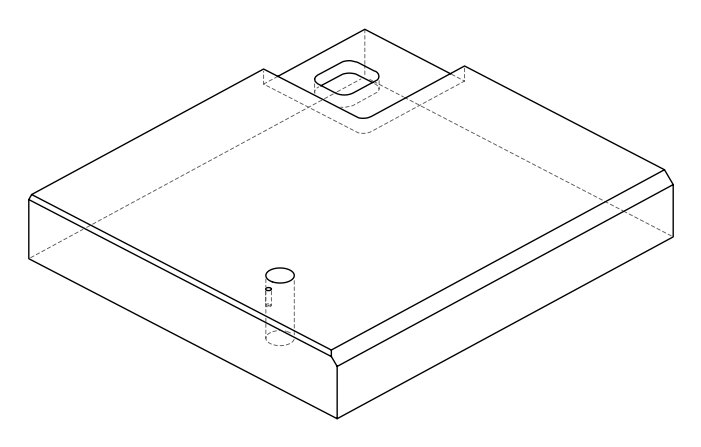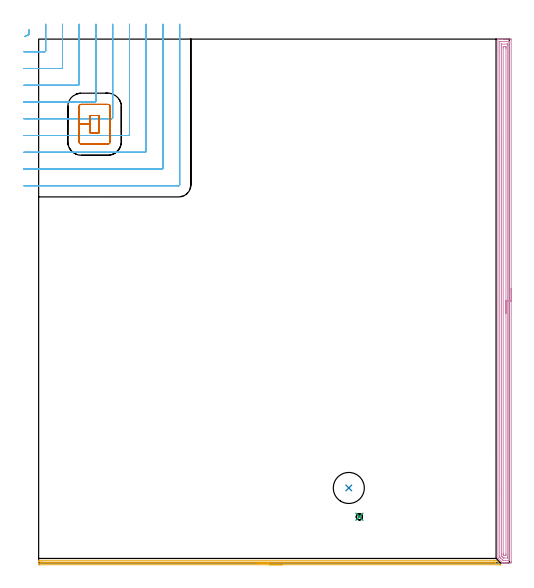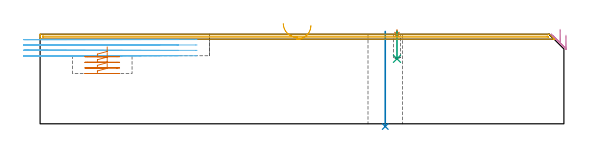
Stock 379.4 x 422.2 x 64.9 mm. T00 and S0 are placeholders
(PLAN: 7 operations, 4 tool changes, 33.7 min)
(1 SPOT_DRILL | STEP1POCKET | NXT0321_9005460120000 | 0.03 min | 0 mm3)
(2 INDEXABLE_INSERT_DRILL_THROUGH_HOLE_FROM_SOLID | STEP1HOLE | NXT0302_021 | 0.28 min | 31822 mm3)
(3 DRILL_BLIND_HOLE_INTO_CENTER | STEP1POCKET | NXT0301_022 | 0.08 min | 346 mm3)
(4 AREA_MILL | FG_CHAMFER_SURFACE | UGT0205_001 | 13.74 min | 24149 mm3)
(5 AREA_MILL_1 | FG_CHAMFER_SURFACE_1 | UGT0205_001 | 6.08 min | 2411 mm3)
(6 MILL_CORNER_NOTCH_RECTANGULAR | CORNER_NOTCH_RECTANGULAR | UGT0201_100 | Follow Part, ap 4.5, ae 75% | 11.71 min | 243166 mm3)
(7 MILL_RECTANGULAR_POCKET | POCKET_RECTANGULAR_STRAIGHT | UGT0201_100 | Follow Part, ap 4.5, ae 75% | 1.75 min | 26478 mm3)
(TOOL NXT0321_9005460120000 | NC Spot Drill, 142deg, 12mm, Carbide, Uncoated | D12 PA142 FL30 Z2)
(TOOL NXT0302_021 | Index. Insert Drill 25mm [880-D2500L25-05] | D25 PA176 FL125 Z2)
(TOOL NXT0301_022 | Carbide Drill 5.1mm [860.1-0510-015A1-MM 2214] | D5.1 PA140 FL28 Z2)
(TOOL UGT0205_001 | Chamfer Mill 20 x 3 x 45 deg. | D20 FL50 Z2)
(TOOL UGT0201_100 | End Mill 18 mm | D18 FL22 Z2)
(OP 1 SPOT_DRILL)
G17 G21 G94 G90
T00 M6
G54
G17 G0 G90 X258.5 Y37.2 S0 M3
G43 Z74.9 H0
G94 G81 G98 Z64.68 F250. R67.9
G80
M5
M2
(OP 2 INDEXABLE_INSERT_DRILL_THROUGH_HOLE_FROM_SOLID)
G17 G21 G94 G90
T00 M6
G54
G17 G0 G90 X250. Y60.4 S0 M3
G43 Z74.9 H1
G94 G81 G98 Z-1.937 F250. R66.9
G80
M5
M2
(OP 3 DRILL_BLIND_HOLE_INTO_CENTER)
G17 G21 G94 G90
T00 M6
G54
G17 G0 G90 X258.5 Y37.2 S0 M3
G43 Z74.9 H1
G94 G81 G98 Z47.1 F250. R66.9
G80
M5
M2
(OP 4 AREA_MILL)
G17 G21 G94 G90
T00 M6
G54
G17 G0 G90 X380.9 Y221.1 S1061 M3
G43 Z74.9 H0
Z64.2
G94 G1 Y221.062 Z63.328 F250.
Y220.948 Z62.464
Y220.759 Z61.612
Y220.497 Z60.78
Y220.163 Z59.974
Y219.76 Z59.2
Y219.292 Z58.464
Y218.76 Z57.772
Y218.171 Z57.129
Y217.528 Z56.54
Y216.836 Z56.009
Y216.1 Z55.54
Y215.326 Z55.137
Y214.52 Z54.803
Y213.688 Z54.541
Y212.836 Z54.352
Y211.972 Z54.238
Y211.1 Z54.2
Y1.024
X380.899 Y0.623 Z54.201
X380.894 Y0.136 Z54.203
X380.891 Y0.009 Z54.206
X380.412 Y0. Z54.685
X376.876 Z58.218
X376.341 Z58.755
X375.992 Z59.104
X375.457 Z59.639
X375.108 Z59.987
X374.13 Z60.969
X373.798 Y0.01 Z61.301
X373.782 Y0.024 Z61.317
X373.623 Y0.177 Z61.476
X370.424 Y3.376 Z64.675
X370.217 Y3.587 Z64.876
X370.204 Y3.605 Z64.889
X370.2 Y3.752 Z64.9
Y422.023
X370.203 Y422.19 Z64.888
X370.217 Y422.192 Z64.874
X370.586 Y422.2 Z64.514
X370.873 Z64.227
X371.572 Z63.523
X372.805 Z62.292
X373.34 Z61.755
X373.957 Z61.139
X380.412 Z54.685
X380.682 Y422.197 Z54.415
X380.892 Y422.19 Z54.206
X380.899 Y421.978 Z54.199
X380.9 Y211.1 Z54.2
X379.486 Z55.614
X379.485 Y2.092 Z55.615
X379.484 Y2.039 Z55.616
X379.481 Y2.015 Z55.619
X379.479 Y2.01 Z55.621
X379.457 Y2.008 Z55.643
X379.05 Y2.001 Z56.05
X374.427 Z60.673
X374.326 Y2.003 Z60.774
X374.275 Y2.006 Z60.825
X374.252 Y2.01 Z60.848
X374.224 Y2.034 Z60.876
X373.84 Y2.411 Z61.26
X372.456 Y3.794 Z62.644
X372.054 Y4.198 Z63.046
X371.642 Y4.62 Z63.458
X371.621 Y4.655 Z63.479
X371.618 Y4.678 Z63.482
X371.616 Y4.73 Z63.484
X371.615 Y4.837 Z63.485
X371.614 Y5.049 Z63.486
X371.615 Y420.108 Z63.485
X371.616 Y420.161 Z63.484
X371.619 Y420.185 Z63.481
X371.621 Y420.19 Z63.479
X371.643 Y420.192 Z63.457
X372.05 Y420.199 Z63.05
X378.644 Y420.2 Z56.456
X379.124 Y420.198 Z55.976
X379.365 Y420.19 Z55.735
X379.479 Y420.185 Z55.621
X379.485 Y419.833 Z55.615
Y419.789
X379.486 Y211.1 Z55.614
X378.072 Z57.028
X378.071 Y4.778 Z57.029
X378.069 Y4.198 Z57.031
X378.067 Y4.042 Z57.033
X378.065 Y4.011 Z57.035
X378.021 Y4.006 Z57.079
X377.955 Y4.001 Z57.145
X375.108 Z59.992
X374.912 Y4.004 Z60.188
X374.781 Y4.01 Z60.319
X374.694 Y4.017 Z60.406
X374.656 Y4.051 Z60.444
X374.502 Y4.198 Z60.598
X374.224 Y4.475 Z60.876
X373.607 Y5.092 Z61.493
X373.34 Y5.363 Z61.76
X373.035 Y5.676 Z62.065
X373.032 Y5.986 Z62.068
X373.029 Y6.3 Z62.071
X373.028 Y55.231 Z62.072
X373.029 Y417.422 Z62.071
X373.031 Y418.002 Z62.069
X373.033 Y418.158 Z62.067
X373.035 Y418.189 Z62.065
X373.078 Y418.194 Z62.022
X373.145 Y418.199 Z61.955
X377.564 Y418.2 Z57.536
X377.76 Y418.196 Z57.34
X377.956 Y418.19 Z57.144
X378.065 Y418.181 Z57.035
X378.068 Y418.106 Z57.032
X378.07 Y418.002 Z57.03
X378.071 Y417.687 Z57.029
X378.072 Y417.108 Z57.028
Y211.1
X376.657 Z58.443
Y7.101
X376.656 Y6.88 Z58.444
X376.651 Y6.214 Z58.449
X376.638 Y6.01 Z58.462
X376.427 Y6.006 Z58.673
X375.978 Y6. Z59.122
X375.543 Z59.557
X375.326 Y6.002 Z59.774
X375.217 Y6.006 Z59.883
X375.164 Y6.01 Z59.936
X375.108 Y6.052 Z59.992
X374.694 Y6.464 Z60.406
X374.485 Y6.676 Z60.615
X374.449 Y6.729 Z60.651
X374.447 Y6.784 Z60.653
X374.445 Y6.88 Z60.655
X374.443 Y7.552 Z60.657
Y7.773
Y415.099
X374.444 Y415.32 Z60.656
X374.449 Y415.986 Z60.651
X374.462 Y416.19 Z60.638
X374.673 Y416.194 Z60.427
X375.108 Y416.2 Z59.992
X376.006 Z59.094
X376.43 Y416.194 Z58.67
X376.636 Y416.19 Z58.464
X376.65 Y416.075 Z58.45
X376.656 Y415.543 Z58.444
X376.657 Y415.32 Z58.443
Y414.648
Y211.1
Y210.228 Z58.481
Y209.364 Z58.595
Y208.512 Z58.783
Y207.68 Z59.046
Y206.874 Z59.38
Y206.1 Z59.782
Y205.364 Z60.251
Y204.672 Z60.782
Y204.029 Z61.372
Y203.44 Z62.015
Y202.908 Z62.707
Y202.44 Z63.443
Y202.037 Z64.217
Y201.703 Z65.022
Y201.441 Z65.854
Y201.252 Z66.706
Y201.138 Z67.571
Y201.1 Z68.443
G0 Z74.9
M5
M2
(OP 5 AREA_MILL_1)
G17 G21 G94 G90
T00 M6
G54
G17 G0 G90 X196.15 Y-1.5 S1061 M3
G43 Z74.9 H0
Z71.3
G94 G1 X196.112 Z70.428 F250.
X195.998 Z69.564
X195.809 Z68.712
X195.547 Z67.88
X195.213 Z67.074
X194.81 Z66.3
X194.342 Z65.564
X193.81 Z64.872
X193.221 Z64.229
X192.578 Z63.64
X191.886 Z63.108
X191.15 Z62.64
X190.376 Z62.237
X189.57 Z61.903
X188.738 Z61.641
X187.886 Z61.452
X187.022 Z61.338
X186.15 Z61.3
X0.628
X0.153 Y-1.494 Z61.302
X0.009 Y-1.491 Z61.305
X0. Y-1.025 Z61.77
Y0.384 Z63.18
Y0.742 Z63.537
Y1.458 Z64.257
Y1.715 Z64.514
X0.007 Y2.087 Z64.878
X0.009 Y2.097 Z64.888
X0.181 Y2.1 Z64.9
X368.095
X368.696 Y2.097 Z64.886
X368.732 Y2.068 Z64.868
X371.826 Y-1.025 Z61.772
X372.262 Y-1.462 Z61.338
X372.271 Y-1.471 Z61.329
X372.289 Y-1.497 Z61.302
X372.27 Y-1.5 Z61.3
X372.268
X186.15
Y-0.086 Z62.714
X2.416 Y-0.085 Z62.715
X2.359
X2.029 Y-0.079 Z62.721
X2.01 Y0.029 Z62.829
X2.004 Y0.266 Z63.066
X2.008 Y0.647 Z63.447
X2.01 Y0.681 Z63.481
X2.015 Y0.682 Z63.482
X2.039 Y0.684 Z63.484
X2.09 Y0.685 Z63.485
X2.192 Y0.686 Z63.486
X367.259 Y0.685 Z63.485
X367.643 Y0.679 Z63.479
X367.843 Y0.496 Z63.296
X368.095 Y0.251 Z63.051
X368.316 Y0.023 Z62.823
X368.413 Y-0.079 Z62.721
X367.982 Y-0.086 Z62.714
X186.15
X185.278 Z62.752
X184.414 Z62.866
X183.562 Z63.055
X182.73 Z63.317
X181.924 Z63.651
X181.15 Z64.054
X180.414 Z64.523
X179.722 Z65.054
X179.079 Z65.643
X178.49 Z66.286
X177.958 Z66.978
X177.49 Z67.714
X177.087 Z68.488
X176.753 Z69.294
X176.491 Z70.126
X176.302 Z70.978
X176.188 Z71.843
X176.15 Z72.714
G0 Z74.9
M5
M2
(OP 6 MILL_CORNER_NOTCH_RECTANGULAR)
G17 G21 G94 G90
T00 M6
G54
G17 G0 G90 X-11.099 Y424.386 S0 M3
G43 Z74.9 H0
Z61.
G94 G1 X-8.344 Y425.573 F250.
G3 X-7.8 Y426.392 R0.9
G1 Y426.69
Y429.69
G0 Z74.9
X-12. Y412.
Z61.
G1 X-9.
X4.808 F500.
G3 X5.7 Y412.892 R0.9
G1 Y431.2
Y434.2 F250.
G0 Z74.9
X-12. Y398.5
Z61.
G1 X-9.
X18.307 F500.
G3 X19.2 Y399.393 R0.9
G1 Y431.2
Y434.2 F250.
G0 Z74.9
X-12. Y385.
Z61.
G1 X-9.
X31.807 F500.
G3 X32.7 Y385.893 R0.9
G1 Y431.2
Y434.2 F250.
G0 Z74.9
X-12. Y371.5
Z61.
G1 X-9.
X45.306 F500.
G3 X46.2 Y372.394 R0.9
G1 Y431.2
Y434.2 F250.
G0 Z74.9
X-12. Y358.
Z61.
G1 X-9.
X58.806 F500.
G3 X59.7 Y358.894 R0.9
G1 Y431.2
Y434.2 F250.
G0 Z74.9
X-12. Y344.5
Z61.
G1 X-9.
X72.305 F500.
G3 X73.2 Y345.395 R0.9
G1 Y431.2
Y434.2 F250.
G0 Z74.9
X-12. Y331.
Z61.
G1 X-9.
X85.805 F500.
G3 X86.7 Y331.895 R0.9
G1 Y431.2
Y434.2 F250.
G0 Z74.9
X-12. Y317.5
Z61.
G1 X-9.
X99.305 F500.
G3 X100.2 Y318.395 R0.9
G1 Y431.2
Y434.2 F250.
G0 Z74.9
X-12. Y304.
Z61.
G1 X-9.
X112.805 F500.
G3 X113.7 Y304.895 R0.9
G1 Y431.2
Y434.2 F250.
G0 Z74.9
X-11.099 Y424.386
Z57.1
G1 X-8.344 Y425.573
G3 X-7.8 Y426.392 R0.9
G1 Y426.69
Y429.69
G0 Z74.9
X-12. Y412.
Z57.1
G1 X-9.
X4.808 F500.
G3 X5.7 Y412.892 R0.9
G1 Y431.2
Y434.2 F250.
G0 Z74.9
X-12. Y398.5
Z57.1
G1 X-9.
X18.307 F500.
G3 X19.2 Y399.393 R0.9
G1 Y431.2
Y434.2 F250.
G0 Z74.9
X-12. Y385.
Z57.1
G1 X-9.
X31.807 F500.
G3 X32.7 Y385.893 R0.9
G1 Y431.2
Y434.2 F250.
G0 Z74.9
X-12. Y371.5
Z57.1
G1 X-9.
X45.306 F500.
G3 X46.2 Y372.394 R0.9
G1 Y431.2
Y434.2 F250.
G0 Z74.9
X-12. Y358.
Z57.1
G1 X-9.
X58.806 F500.
G3 X59.7 Y358.894 R0.9
G1 Y431.2
Y434.2 F250.
G0 Z74.9
X-12. Y344.5
Z57.1
G1 X-9.
X72.305 F500.
G3 X73.2 Y345.395 R0.9
G1 Y431.2
Y434.2 F250.
G0 Z74.9
X-12. Y331.
Z57.1
G1 X-9.
X85.805 F500.
G3 X86.7 Y331.895 R0.9
G1 Y431.2
Y434.2 F250.
G0 Z74.9
X-12. Y317.5
Z57.1
G1 X-9.
X99.305 F500.
G3 X100.2 Y318.395 R0.9
G1 Y431.2
Y434.2 F250.
G0 Z74.9
X-12. Y304.
Z57.1
G1 X-9.
X112.805 F500.
G3 X113.7 Y304.895 R0.9
G1 Y431.2
Y434.2 F250.
G0 Z74.9
X-11.099 Y424.386
Z53.2
G1 X-8.344 Y425.573
G3 X-7.8 Y426.392 R0.9
G1 Y426.69
Y429.69
G0 Z74.9
X-12. Y412.
Z53.2
G1 X-9.
X4.808 F500.
G3 X5.7 Y412.892 R0.9
G1 Y431.2
Y434.2 F250.
G0 Z74.9
X-12. Y398.5
Z53.2
G1 X-9.
X18.307 F500.
G3 X19.2 Y399.393 R0.9
G1 Y431.2
Y434.2 F250.
G0 Z74.9
X-12. Y385.
Z53.2
G1 X-9.
X31.807 F500.
G3 X32.7 Y385.893 R0.9
G1 Y431.2
Y434.2 F250.
G0 Z74.9
X-12. Y371.5
Z53.2
G1 X-9.
X45.306 F500.
G3 X46.2 Y372.394 R0.9
G1 Y431.2
Y434.2 F250.
G0 Z74.9
X-12. Y358.
Z53.2
G1 X-9.
X58.806 F500.
G3 X59.7 Y358.894 R0.9
G1 Y431.2
Y434.2 F250.
G0 Z74.9
X-12. Y344.5
Z53.2
G1 X-9.
X72.305 F500.
G3 X73.2 Y345.395 R0.9
G1 Y431.2
Y434.2 F250.
G0 Z74.9
X-12. Y331.
Z53.2
G1 X-9.
X85.805 F500.
G3 X86.7 Y331.895 R0.9
G1 Y431.2
Y434.2 F250.
G0 Z74.9
X-12. Y317.5
Z53.2
G1 X-9.
X99.305 F500.
G3 X100.2 Y318.395 R0.9
G1 Y431.2
Y434.2 F250.
G0 Z74.9
X-12. Y304.
Z53.2
G1 X-9.
X112.805 F500.
G3 X113.7 Y304.895 R0.9
G1 Y431.2
Y434.2 F250.
G0 Z74.9
X-11.099 Y424.386
Z49.3
G1 X-8.344 Y425.573
G3 X-7.8 Y426.392 R0.9
G1 Y426.69
Y429.69
G0 Z74.9
X-12. Y412.
Z49.3
G1 X-9.
X4.808 F500.
G3 X5.7 Y412.892 R0.9
G1 Y431.2
Y434.2 F250.
G0 Z74.9
X-12. Y398.5
Z49.3
G1 X-9.
X18.307 F500.
G3 X19.2 Y399.393 R0.9
G1 Y431.2
Y434.2 F250.
G0 Z74.9
X-12. Y385.
Z49.3
G1 X-9.
X31.807 F500.
G3 X32.7 Y385.893 R0.9
G1 Y431.2
Y434.2 F250.
G0 Z74.9
X-12. Y371.5
Z49.3
G1 X-9.
X45.306 F500.
G3 X46.2 Y372.394 R0.9
G1 Y431.2
Y434.2 F250.
G0 Z74.9
X-12. Y358.
Z49.3
G1 X-9.
X58.806 F500.
G3 X59.7 Y358.894 R0.9
G1 Y431.2
Y434.2 F250.
G0 Z74.9
X-12. Y344.5
Z49.3
G1 X-9.
X72.305 F500.
G3 X73.2 Y345.395 R0.9
G1 Y431.2
Y434.2 F250.
G0 Z74.9
X-12. Y331.
Z49.3
G1 X-9.
X85.805 F500.
G3 X86.7 Y331.895 R0.9
G1 Y431.2
Y434.2 F250.
G0 Z74.9
X-12. Y317.5
Z49.3
G1 X-9.
X99.305 F500.
G3 X100.2 Y318.395 R0.9
G1 Y431.2
Y434.2 F250.
G0 Z74.9
X-12. Y304.
Z49.3
G1 X-9.
X112.805 F500.
G3 X113.7 Y304.895 R0.9
G1 Y431.2
Y434.2 F250.
G0 Z74.9
M5
M2
(OP 7 MILL_RECTANGULAR_POCKET)
G17 G21 G94 G90
T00 M6
G54
G17 G0 G90 X48.6 Y348.309 S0 M3
G43 Z74.9 H0
Z55.686
G94 G1 Y360.6 Z52.392 F250.
X41.5 Z50.49
Y353.6 Z48.614
Y346.6 F500.
X48.6
Y360.6
X41.5
Y353.6
X32.5
Y339.5
G3 X34.4 Y337.6 R1.9
G1 X55.7
G3 X57.6 Y339.5 R1.9
G1 Y367.7
G3 X55.7 Y369.6 R1.9
G1 X34.4
G3 X32.5 Y367.7 R1.9
G1 Y353.6
Y352.6
G0 X48.6 Y348.309 Z51.614
G1 Y360.6 Z48.321 F250.
X41.5 Z46.418
Y353.6 Z44.543
Y346.6 F500.
X48.6
Y360.6
X41.5
Y353.6
X32.5
Y339.5
G3 X34.4 Y337.6 R1.9
G1 X55.7
G3 X57.6 Y339.5 R1.9
G1 Y367.7
G3 X55.7 Y369.6 R1.9
G1 X34.4
G3 X32.5 Y367.7 R1.9
G1 Y353.6
Y352.6
G0 X48.6 Y348.309 Z47.543
G1 Y360.6 Z44.249 F250.
X41.5 Z42.347
Y353.6 Z40.471
Y346.6 F500.
X48.6
Y360.6
X41.5
Y353.6
X32.5
Y339.5
G3 X34.4 Y337.6 R1.9
G1 X55.7
G3 X57.6 Y339.5 R1.9
G1 Y367.7
G3 X55.7 Y369.6 R1.9
G1 X34.4
G3 X32.5 Y367.7 R1.9
G1 Y353.6
Y352.6
G0 X48.6 Y348.309 Z43.471
G1 Y360.6 Z40.178 F250.
X41.5 Z38.276
Y353.6 Z36.4
Y346.6 F500.
X48.6
Y360.6
X41.5
Y353.6
X32.5
Y339.5
G3 X34.4 Y337.6 R1.9
G1 X55.7
G3 X57.6 Y339.5 R1.9
G1 Y367.7
G3 X55.7 Y369.6 R1.9
G1 X34.4
G3 X32.5 Y367.7 R1.9
G1 Y353.6
Y352.6
G0 Z74.9
M5
M2
